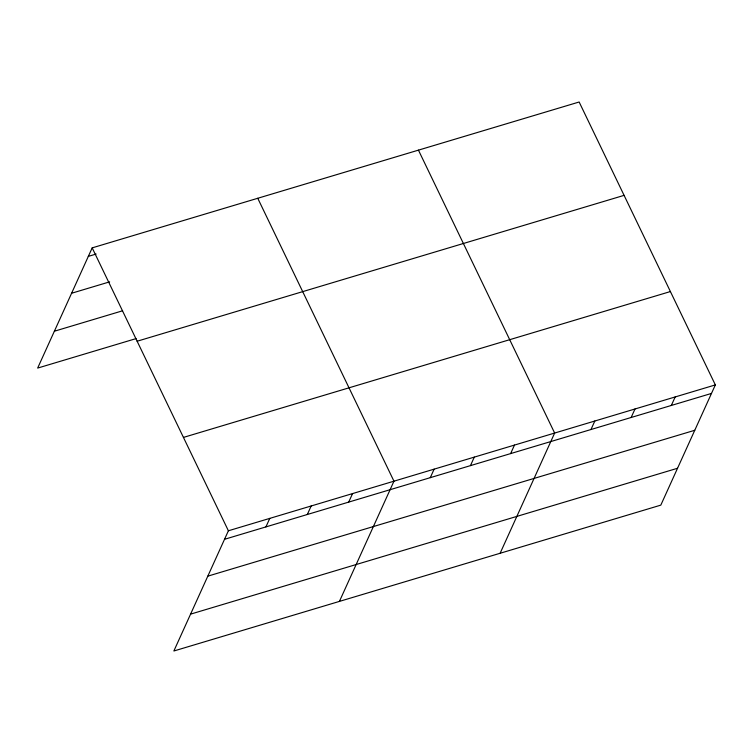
<?xml version="1.0" encoding="UTF-8"?>
<svg xmlns="http://www.w3.org/2000/svg" width="753" height="753" viewBox="0 0 753 753"><rect width="100%" height="100%" fill="white"/><g stroke="black" fill="none" stroke-linecap="round" stroke-linejoin="round"><path stroke-width="1.13" d="M715.35 384.915L228.394 530.78L173.858 650.997L660.814 505.131L715.35 384.915L579.142 102.003L92.186 247.869L37.65 368.085L136.095 338.596M265.922 526.893L269.781 518.384M307.318 514.497L311.177 505.988M348.705 502.1L352.564 493.582M339.424 601.402L393.96 481.186L257.752 198.274M430.274 477.666L434.133 469.147M470.446 465.627L474.305 457.118M510.619 453.598L514.478 445.079M500.124 553.267L554.65 433.05L418.442 150.139M590.964 429.53L594.832 421.012M631.136 417.491L635.005 408.983M671.318 405.462L675.177 396.944M88.317 256.387L96.149 254.043M71.601 293.246L109.637 281.857M54.376 331.226L122.607 310.782M137.131 341.231L624.086 195.356M183.44 437.418L670.396 291.552M224.535 539.299L711.491 393.424M207.809 576.158L694.765 430.283M190.584 614.137L677.54 468.262M92.186 247.869L228.394 530.78"/></g></svg>
